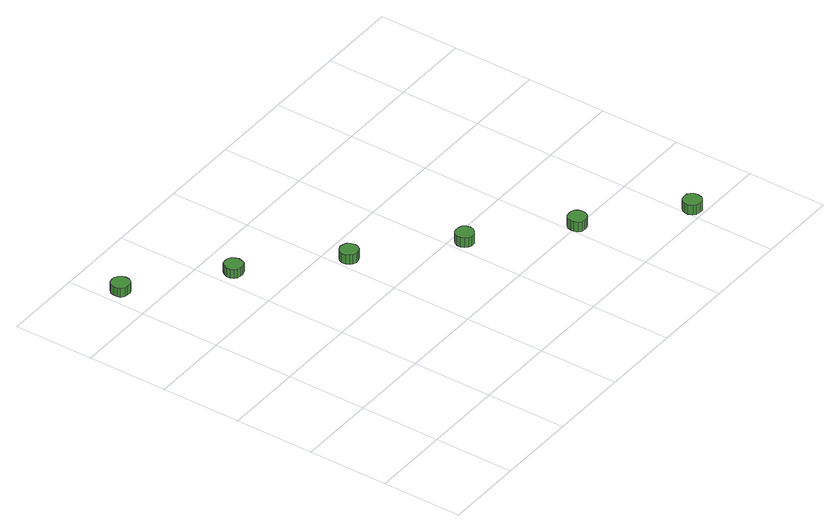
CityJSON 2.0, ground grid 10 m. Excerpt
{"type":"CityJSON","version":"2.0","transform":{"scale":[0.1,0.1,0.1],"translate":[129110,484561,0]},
"CityObjects":{
"tree1":{"type":"SolitaryVegetationObject","attributes":{"function":"something"},"geometry":[{"type":"MultiSurface","lod":"1","boundaries":[[[0,1,2,3,4,5,6,7,8,9,10,11,12,13,14]],[[15,16,17,18,19,20,21,22,23,24,25,26,27,28,29]],[[0,29,28,1]],[[1,28,27,2]],[[2,27,26,3]],[[3,26,25,4]],[[4,25,24,5]],[[5,24,23,6]],[[6,23,22,7]],[[7,22,21,8]],[[8,21,20,9]],[[9,20,19,10]],[[10,19,18,11]],[[11,18,17,12]],[[12,17,16,13]],[[13,16,15,14]],[[14,15,29,0]]]}]},
"tree2":{"type":"SolitaryVegetationObject","attributes":{"function":"something"},"geometry":[{"type":"MultiSurface","lod":"1","boundaries":[[[30,31,32,33,34,35,36,37,38,39,40,41,42,43,44]],[[45,46,47,48,49,50,51,52,53,54,55,56,57,58,59]],[[30,59,58,31]],[[31,58,57,32]],[[32,57,56,33]],[[33,56,55,34]],[[34,55,54,35]],[[35,54,53,36]],[[36,53,52,37]],[[37,52,51,38]],[[38,51,50,39]],[[39,50,49,40]],[[40,49,48,41]],[[41,48,47,42]],[[42,47,46,43]],[[43,46,45,44]],[[44,45,59,30]]]}]},
"tree3":{"type":"SolitaryVegetationObject","attributes":{"function":"something"},"geometry":[{"type":"MultiSurface","lod":"1","boundaries":[[[60,61,62,63,64,65,66,67,68,69,70,71,72,73,74]],[[75,76,77,78,79,80,81,82,83,84,85,86,87,88,89]],[[60,89,88,61]],[[61,88,87,62]],[[62,87,86,63]],[[63,86,85,64]],[[64,85,84,65]],[[65,84,83,66]],[[66,83,82,67]],[[67,82,81,68]],[[68,81,80,69]],[[69,80,79,70]],[[70,79,78,71]],[[71,78,77,72]],[[72,77,76,73]],[[73,76,75,74]],[[74,75,89,60]]]}]},
"tree4":{"type":"SolitaryVegetationObject","attributes":{"function":"something"},"geometry":[{"type":"MultiSurface","lod":"1","boundaries":[[[90,91,92,93,94,95,96,97,98,99,100,101,102,103,104]],[[105,106,107,108,109,110,111,112,113,114,115,116,117,118,119]],[[90,119,118,91]],[[91,118,117,92]],[[92,117,116,93]],[[93,116,115,94]],[[94,115,114,95]],[[95,114,113,96]],[[96,113,112,97]],[[97,112,111,98]],[[98,111,110,99]],[[99,110,109,100]],[[100,109,108,101]],[[101,108,107,102]],[[102,107,106,103]],[[103,106,105,104]],[[104,105,119,90]]]}]},
"tree5":{"type":"SolitaryVegetationObject","attributes":{"function":"something"},"geometry":[{"type":"MultiSurface","lod":"1","boundaries":[[[120,121,122,123,124,125,126,127,128,129,130,131,132,133,134]],[[135,136,137,138,139,140,141,142,143,144,145,146,147,148,149]],[[120,149,148,121]],[[121,148,147,122]],[[122,147,146,123]],[[123,146,145,124]],[[124,145,144,125]],[[125,144,143,126]],[[126,143,142,127]],[[127,142,141,128]],[[128,141,140,129]],[[129,140,139,130]],[[130,139,138,131]],[[131,138,137,132]],[[132,137,136,133]],[[133,136,135,134]],[[134,135,149,120]]]}]},
"tree6":{"type":"SolitaryVegetationObject","attributes":{"function":"something"},"geometry":[{"type":"MultiSurface","lod":"1","boundaries":[[[150,151,152,153,154,155,156,157,158,159,160,161,162,163,164]],[[165,166,167,168,169,170,171,172,173,174,175,176,177,178,179]],[[150,179,178,151]],[[151,178,177,152]],[[152,177,176,153]],[[153,176,175,154]],[[154,175,174,155]],[[155,174,173,156]],[[156,173,172,157]],[[157,172,171,158]],[[158,171,170,159]],[[159,170,169,160]],[[160,169,168,161]],[[161,168,167,162]],[[162,167,166,163]],[[163,166,165,164]],[[164,165,179,150]]]}]}
},
"vertices":[
[32,445,16],[31,449,16],[28,453,16],[24,456,16],[19,456,16],[15,455,16],[11,451,16],[10,447,16],[10,442,16],[11,438,16],[15,435,16],[19,434,16],[24,434,16],[28,436,16],[31,440,16],[31,440,4],[28,436,4],[24,434,4],[19,434,4],[15,435,4],[11,438,4],[10,442,4],[10,447,4],[11,451,4],[15,455,4],[19,456,4],[24,456,4],[28,453,4],[31,449,4],[32,445,4],
[130,361,18],[129,365,18],[127,369,18],[122,372,18],[118,372,18],[113,371,18],[110,367,18],[108,363,18],[108,358,18],[110,354,18],[113,351,18],[118,350,18],[122,350,18],[127,352,18],[129,356,18],[129,356,6],[127,352,6],[122,350,6],[118,350,6],[113,351,6],[110,354,6],[108,358,6],[108,363,6],[110,367,6],[113,371,6],[118,372,6],[122,372,6],[127,369,6],[129,365,6],[130,361,6],
[227,272,17],[226,277,17],[224,281,17],[219,283,17],[215,284,17],[210,282,17],[207,279,17],[205,275,17],[205,270,17],[207,266,17],[210,263,17],[215,261,17],[219,262,17],[224,264,17],[226,268,17],[226,268,4],[224,264,4],[219,262,4],[215,261,4],[210,263,4],[207,266,4],[205,270,4],[205,275,4],[207,279,4],[210,282,4],[215,284,4],[219,283,4],[224,281,4],[226,277,4],[227,272,4],
[327,186,17],[326,191,17],[323,195,17],[319,197,17],[314,197,17],[310,196,17],[307,193,17],[305,189,17],[305,184,17],[307,180,17],[310,176,17],[314,175,17],[319,175,17],[323,178,17],[326,182,17],[326,182,4],[323,178,4],[319,175,4],[314,175,4],[310,176,4],[307,180,4],[305,184,4],[305,189,4],[307,193,4],[310,196,4],[314,197,4],[319,197,4],[323,195,4],[326,191,4],[327,186,4],
[423,101,17],[422,106,17],[420,110,17],[415,112,17],[411,112,17],[406,111,17],[403,108,17],[401,103,17],[401,99,17],[403,94,17],[406,91,17],[411,90,17],[415,90,17],[420,93,17],[422,97,17],[422,97,4],[420,93,4],[415,90,4],[411,90,4],[406,91,4],[403,94,4],[401,99,4],[401,103,4],[403,108,4],[406,111,4],[411,112,4],[415,112,4],[420,110,4],[422,106,4],[423,101,4],
[522,15,17],[521,20,17],[519,23,17],[515,26,17],[510,26,17],[505,25,17],[502,22,17],[500,17,17],[500,13,17],[502,8,17],[505,5,17],[510,4,17],[515,4,17],[519,7,17],[521,10,17],[521,10,4],[519,7,4],[515,4,4],[510,4,4],[505,5,4],[502,8,4],[500,13,4],[500,17,4],[502,22,4],[505,25,4],[510,26,4],[515,26,4],[519,23,4],[521,20,4],[522,15,4]
]}
